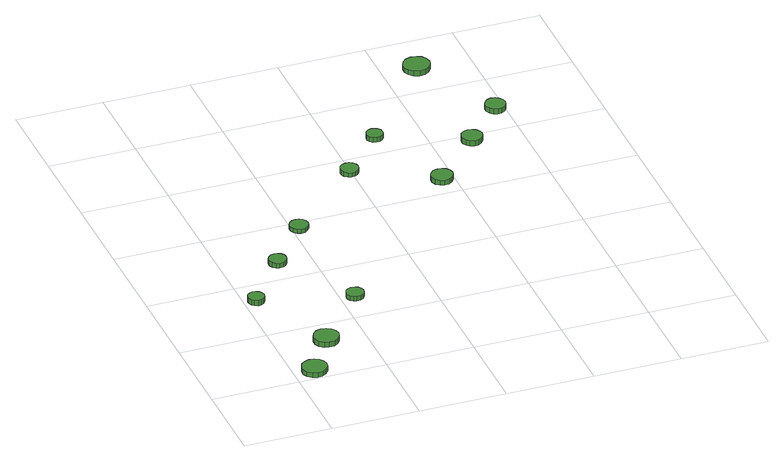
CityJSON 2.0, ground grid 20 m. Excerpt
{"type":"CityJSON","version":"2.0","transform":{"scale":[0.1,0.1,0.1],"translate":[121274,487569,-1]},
"CityObjects":{
"tree1":{"type":"SolitaryVegetationObject","attributes":{"function":"something"},"geometry":[{"type":"MultiSurface","lod":"1","boundaries":[[[0,1,2,3,4,5,6,7,8,9,10,11,12,13,14]],[[15,16,17,18,19,20,21,22,23,24,25,26,27,28,29]],[[0,29,28,1]],[[1,28,27,2]],[[2,27,26,3]],[[3,26,25,4]],[[4,25,24,5]],[[5,24,23,6]],[[6,23,22,7]],[[7,22,21,8]],[[8,21,20,9]],[[9,20,19,10]],[[10,19,18,11]],[[11,18,17,12]],[[12,17,16,13]],[[13,16,15,14]],[[14,15,29,0]]]}]},
"tree2":{"type":"SolitaryVegetationObject","attributes":{"function":"something"},"geometry":[{"type":"MultiSurface","lod":"1","boundaries":[[[30,31,32,33,34,35,36,37,38,39,40,41,42,43,44]],[[45,46,47,48,49,50,51,52,53,54,55,56,57,58,59]],[[30,59,58,31]],[[31,58,57,32]],[[32,57,56,33]],[[33,56,55,34]],[[34,55,54,35]],[[35,54,53,36]],[[36,53,52,37]],[[37,52,51,38]],[[38,51,50,39]],[[39,50,49,40]],[[40,49,48,41]],[[41,48,47,42]],[[42,47,46,43]],[[43,46,45,44]],[[44,45,59,30]]]}]},
"tree3":{"type":"SolitaryVegetationObject","attributes":{"function":"something"},"geometry":[{"type":"MultiSurface","lod":"1","boundaries":[[[60,61,62,63,64,65,66,67,68,69,70,71,72,73,74]],[[75,76,77,78,79,80,81,82,83,84,85,86,87,88,89]],[[60,89,88,61]],[[61,88,87,62]],[[62,87,86,63]],[[63,86,85,64]],[[64,85,84,65]],[[65,84,83,66]],[[66,83,82,67]],[[67,82,81,68]],[[68,81,80,69]],[[69,80,79,70]],[[70,79,78,71]],[[71,78,77,72]],[[72,77,76,73]],[[73,76,75,74]],[[74,75,89,60]]]}]},
"tree4":{"type":"SolitaryVegetationObject","attributes":{"function":"something"},"geometry":[{"type":"MultiSurface","lod":"1","boundaries":[[[90,91,92,93,94,95,96,97,98,99,100,101,102,103,104]],[[105,106,107,108,109,110,111,112,113,114,115,116,117,118,119]],[[90,119,118,91]],[[91,118,117,92]],[[92,117,116,93]],[[93,116,115,94]],[[94,115,114,95]],[[95,114,113,96]],[[96,113,112,97]],[[97,112,111,98]],[[98,111,110,99]],[[99,110,109,100]],[[100,109,108,101]],[[101,108,107,102]],[[102,107,106,103]],[[103,106,105,104]],[[104,105,119,90]]]}]},
"tree5":{"type":"SolitaryVegetationObject","attributes":{"function":"something"},"geometry":[{"type":"MultiSurface","lod":"1","boundaries":[[[120,121,122,123,124,125,126,127,128,129,130,131,132,133,134]],[[135,136,137,138,139,140,141,142,143,144,145,146,147,148,149]],[[120,149,148,121]],[[121,148,147,122]],[[122,147,146,123]],[[123,146,145,124]],[[124,145,144,125]],[[125,144,143,126]],[[126,143,142,127]],[[127,142,141,128]],[[128,141,140,129]],[[129,140,139,130]],[[130,139,138,131]],[[131,138,137,132]],[[132,137,136,133]],[[133,136,135,134]],[[134,135,149,120]]]}]},
"tree6":{"type":"SolitaryVegetationObject","attributes":{"function":"something"},"geometry":[{"type":"MultiSurface","lod":"1","boundaries":[[[150,151,152,153,154,155,156,157,158,159,160,161,162,163,164]],[[165,166,167,168,169,170,171,172,173,174,175,176,177,178,179]],[[150,179,178,151]],[[151,178,177,152]],[[152,177,176,153]],[[153,176,175,154]],[[154,175,174,155]],[[155,174,173,156]],[[156,173,172,157]],[[157,172,171,158]],[[158,171,170,159]],[[159,170,169,160]],[[160,169,168,161]],[[161,168,167,162]],[[162,167,166,163]],[[163,166,165,164]],[[164,165,179,150]]]}]},
"tree7":{"type":"SolitaryVegetationObject","attributes":{"function":"something"},"geometry":[{"type":"MultiSurface","lod":"1","boundaries":[[[180,181,182,183,184,185,186,187,188,189,190,191,192,193,194]],[[195,196,197,198,199,200,201,202,203,204,205,206,207,208,209]],[[180,209,208,181]],[[181,208,207,182]],[[182,207,206,183]],[[183,206,205,184]],[[184,205,204,185]],[[185,204,203,186]],[[186,203,202,187]],[[187,202,201,188]],[[188,201,200,189]],[[189,200,199,190]],[[190,199,198,191]],[[191,198,197,192]],[[192,197,196,193]],[[193,196,195,194]],[[194,195,209,180]]]}]},
"tree8":{"type":"SolitaryVegetationObject","attributes":{"function":"something"},"geometry":[{"type":"MultiSurface","lod":"1","boundaries":[[[210,211,212,213,214,215,216,217,218,219,220,221,222,223,224]],[[225,226,227,228,229,230,231,232,233,234,235,236,237,238,239]],[[210,239,238,211]],[[211,238,237,212]],[[212,237,236,213]],[[213,236,235,214]],[[214,235,234,215]],[[215,234,233,216]],[[216,233,232,217]],[[217,232,231,218]],[[218,231,230,219]],[[219,230,229,220]],[[220,229,228,221]],[[221,228,227,222]],[[222,227,226,223]],[[223,226,225,224]],[[224,225,239,210]]]}]},
"tree9":{"type":"SolitaryVegetationObject","attributes":{"function":"something"},"geometry":[{"type":"MultiSurface","lod":"1","boundaries":[[[240,241,242,243,244,245,246,247,248,249,250,251,252,253,254]],[[255,256,257,258,259,260,261,262,263,264,265,266,267,268,269]],[[240,269,268,241]],[[241,268,267,242]],[[242,267,266,243]],[[243,266,265,244]],[[244,265,264,245]],[[245,264,263,246]],[[246,263,262,247]],[[247,262,261,248]],[[248,261,260,249]],[[249,260,259,250]],[[250,259,258,251]],[[251,258,257,252]],[[252,257,256,253]],[[253,256,255,254]],[[254,255,269,240]]]}]},
"tree10":{"type":"SolitaryVegetationObject","attributes":{"function":"something"},"geometry":[{"type":"MultiSurface","lod":"1","boundaries":[[[270,271,272,273,274,275,276,277,278,279,280,281,282,283,284]],[[285,286,287,288,289,290,291,292,293,294,295,296,297,298,299]],[[270,299,298,271]],[[271,298,297,272]],[[272,297,296,273]],[[273,296,295,274]],[[274,295,294,275]],[[275,294,293,276]],[[276,293,292,277]],[[277,292,291,278]],[[278,291,290,279]],[[279,290,289,280]],[[280,289,288,281]],[[281,288,287,282]],[[282,287,286,283]],[[283,286,285,284]],[[284,285,299,270]]]}]},
"tree11":{"type":"SolitaryVegetationObject","attributes":{"function":"something"},"geometry":[{"type":"MultiSurface","lod":"1","boundaries":[[[300,301,302,303,304,305,306,307,308,309,310,311,312,313,314]],[[315,316,317,318,319,320,321,322,323,324,325,326,327,328,329]],[[300,329,328,301]],[[301,328,327,302]],[[302,327,326,303]],[[303,326,325,304]],[[304,325,324,305]],[[305,324,323,306]],[[306,323,322,307]],[[307,322,321,308]],[[308,321,320,309]],[[309,320,319,310]],[[310,319,318,311]],[[311,318,317,312]],[[312,317,316,313]],[[313,316,315,314]],[[314,315,329,300]]]}]},
"tree12":{"type":"SolitaryVegetationObject","attributes":{"function":"something"},"geometry":[{"type":"MultiSurface","lod":"1","boundaries":[[[330,331,332,333,334,335,336,337,338,339,340,341,342,343,344]],[[345,346,347,348,349,350,351,352,353,354,355,356,357,358,359]],[[330,359,358,331]],[[331,358,357,332]],[[332,357,356,333]],[[333,356,355,334]],[[334,355,354,335]],[[335,354,353,336]],[[336,353,352,337]],[[337,352,351,338]],[[338,351,350,339]],[[339,350,349,340]],[[340,349,348,341]],[[341,348,347,342]],[[342,347,346,343]],[[343,346,345,344]],[[344,345,359,330]]]}]}
},
"vertices":[
[75,30,19],[72,41,19],[65,51,19],[55,57,19],[43,58,19],[32,54,19],[23,47,19],[18,36,19],[18,24,19],[23,13,19],[32,5,19],[43,1,19],[55,3,19],[65,9,19],[72,18,19],[72,18,7],[65,9,7],[55,3,7],[43,1,7],[32,5,7],[23,13,7],[18,24,7],[18,36,7],[23,47,7],[32,54,7],[43,58,7],[55,57,7],[65,51,7],[72,41,7],[75,30,7],
[46,337,19],[44,345,19],[40,351,19],[33,355,19],[25,356,19],[18,353,19],[12,348,19],[9,341,19],[9,333,19],[12,326,19],[18,321,19],[25,318,19],[33,319,19],[40,323,19],[44,329,19],[44,329,6],[40,323,6],[33,319,6],[25,318,6],[18,321,6],[12,326,6],[9,333,6],[9,341,6],[12,348,6],[18,353,6],[25,356,6],[33,355,6],[40,351,6],[44,345,6],[46,337,6],
[142,136,19],[139,148,19],[132,157,19],[122,163,19],[110,165,19],[99,161,19],[90,153,19],[85,142,19],[85,130,19],[90,119,19],[99,111,19],[110,108,19],[122,109,19],[132,115,19],[139,124,19],[139,124,6],[132,115,6],[122,109,6],[110,108,6],[99,111,6],[90,119,6],[85,130,6],[85,142,6],[90,153,6],[99,161,6],[110,165,6],[122,163,6],[132,157,6],[139,148,6],[142,136,6],
[144,464,18],[143,473,18],[138,479,18],[130,484,18],[122,484,18],[114,482,18],[108,476,18],[104,469,18],[104,460,18],[108,452,18],[114,447,18],[122,444,18],[130,445,18],[138,449,18],[143,456,18],[143,456,6],[138,449,6],[130,445,6],[122,444,6],[114,447,6],[108,452,6],[104,460,6],[104,469,6],[108,476,6],[114,482,6],[122,484,6],[130,484,6],[138,479,6],[143,473,6],[144,464,6],
[253,280,18],[251,288,18],[246,295,18],[239,299,18],[230,300,18],[222,297,18],[216,292,18],[213,284,18],[213,276,18],[216,268,18],[222,263,18],[230,260,18],[239,261,18],[246,265,18],[251,272,18],[251,272,7],[246,265,7],[239,261,7],[230,260,7],[222,263,7],[216,268,7],[213,276,7],[213,284,7],[216,292,7],[222,297,7],[230,300,7],[239,299,7],[246,295,7],[251,288,7],[253,280,7],
[237,578,17],[235,587,17],[230,594,17],[223,598,17],[214,599,17],[206,597,17],[199,591,17],[195,583,17],[195,574,17],[199,566,17],[206,560,17],[214,557,17],[223,558,17],[230,563,17],[235,570,17],[235,570,7],[230,563,7],[223,558,7],[214,557,7],[206,560,7],[199,566,7],[195,574,7],[195,583,7],[199,591,7],[206,597,7],[214,599,7],[223,598,7],[230,594,7],[235,587,7],[237,578,7],
[417,752,18],[415,760,18],[410,767,18],[403,772,18],[394,773,18],[386,770,18],[379,764,18],[376,756,18],[376,747,18],[379,739,18],[386,734,18],[394,731,18],[403,732,18],[410,736,18],[415,743,18],[415,743,7],[410,736,7],[403,732,7],[394,731,7],[386,734,7],[379,739,7],[376,747,7],[376,756,7],[379,764,7],[386,770,7],[394,773,7],[403,772,7],[410,767,7],[415,760,7],[417,752,7],
[513,861,20],[512,869,20],[507,875,20],[500,879,20],[493,880,20],[485,877,20],[479,872,20],[476,865,20],[476,857,20],[479,850,20],[485,845,20],[493,843,20],[500,843,20],[507,847,20],[512,854,20],[512,854,8],[507,847,8],[500,843,8],[493,843,8],[485,845,8],[479,850,8],[476,857,8],[476,865,8],[479,872,8],[485,877,8],[493,880,8],[500,879,8],[507,875,8],[512,869,8],[513,861,8],
[597,656,19],[595,666,19],[589,674,19],[580,679,19],[570,680,19],[560,677,19],[552,670,19],[548,661,19],[548,651,19],[552,641,19],[560,635,19],[570,631,19],[580,632,19],[589,638,19],[595,646,19],[595,646,7],[589,638,7],[580,632,7],[570,631,7],[560,635,7],[552,641,7],[548,651,7],[548,661,7],[552,670,7],[560,677,7],[570,680,7],[580,679,7],[589,674,7],[595,666,7],[597,656,7],
[711,780,20],[709,789,20],[703,797,20],[695,802,20],[685,803,20],[675,800,20],[668,794,20],[664,785,20],[664,775,20],[668,766,20],[675,759,20],[685,756,20],[695,757,20],[703,762,20],[709,770,20],[709,770,7],[703,762,7],[695,757,7],[685,756,7],[675,759,7],[668,766,7],[664,775,7],[664,785,7],[668,794,7],[675,800,7],[685,803,7],[695,802,7],[703,797,7],[709,789,7],[711,780,7],
[707,1090,20],[704,1103,20],[697,1113,20],[686,1119,20],[673,1120,20],[661,1116,20],[652,1108,20],[647,1097,20],[647,1084,20],[652,1073,20],[661,1064,20],[673,1060,20],[686,1062,20],[697,1068,20],[704,1078,20],[704,1078,8],[697,1068,8],[686,1062,8],[673,1060,8],[661,1064,8],[652,1073,8],[647,1084,8],[647,1097,8],[652,1108,8],[661,1116,8],[673,1120,8],[686,1119,8],[697,1113,8],[704,1103,8],[707,1090,8],
[802,882,20],[800,891,20],[794,899,20],[786,904,20],[776,905,20],[767,902,20],[760,895,20],[756,886,20],[756,877,20],[760,868,20],[767,861,20],[776,858,20],[786,859,20],[794,864,20],[800,872,20],[800,872,8],[794,864,8],[786,859,8],[776,858,8],[767,861,8],[760,868,8],[756,877,8],[756,886,8],[760,895,8],[767,902,8],[776,905,8],[786,904,8],[794,899,8],[800,891,8],[802,882,8]
]}
